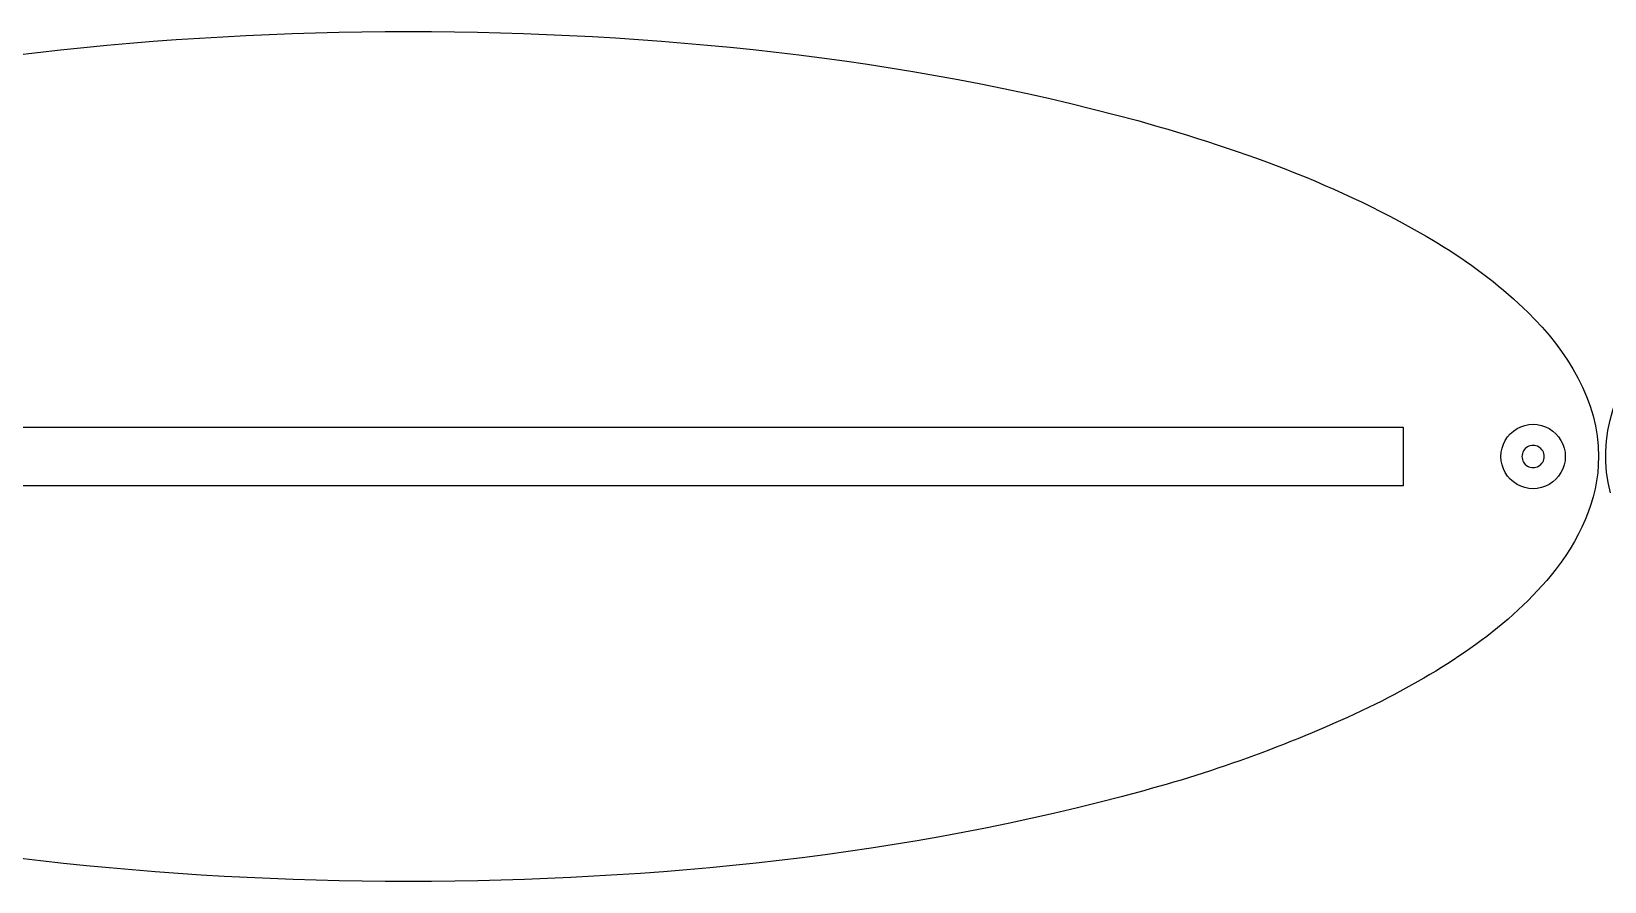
# Model space of a CAD drawing. Extents: x 5 to 370, y 6 to 136.
# Drawn here: x 67.7 to 188, y 70.8 to 135.8 of the extents above; entities that cross this region are included whole.
import ezdxf

# ---------------------------------------------------------------- set-up
doc = ezdxf.new("R2010")
doc.units = 0
doc.layers.get('0').update_dxf_attribs({"linetype": 'CONTINUOUS'})

msp = doc.modelspace()

# ---------------------------------------------------------------- linework, layer by layer
at = {"color": 7}
for p, q in [((20.484929, 105.543754), (172.63493, 105.543754)), ((172.63493, 105.543754), (172.63493, 101.043754)), ((183.40994, 103.293756), (183.40994, 103.293756)), ((172.63493, 101.043754), (20.484929, 101.043754))]:
    msp.add_line(p, q, dxfattribs=at)
at = {"color": 5}
msp.add_line((185.021033, 103.293756), (185.021033, 103.293756), dxfattribs=at)
at = {"color": 7}
for points in [[(40.333856, 128.848128), (58.612019, 133.880093), (77.642768, 135.733083), (96.55993, 135.793753)], [(96.55993, 135.793753), (115.32212, 135.735523), (134.19176, 133.907143), (152.33531, 128.973792)], [(152.33531, 128.973792), (160.47357, 126.68682), (168.54034, 123.792096), (175.74785, 119.307393)], [(175.74785, 119.307393), (178.07413, 117.870793), (180.21864, 116.202575), (182.18137, 114.302736)], [(182.18137, 114.302736), (185.1358, 111.402556), (187.57567, 107.563543), (187.5613, 103.293754)], [(188.465947, 100.503039), (187.338542, 104.726558), (188.991165, 109.187989), (191.727429, 112.425414)], [(182.13494, 104.029878), (181.871949, 103.87804), (181.70994, 103.597432), (181.70994, 103.293756)], [(182.98494, 104.029878), (182.721949, 104.181716), (182.397931, 104.181716), (182.13494, 104.029878)], [(183.40994, 103.293756), (183.40994, 103.597432), (183.247931, 103.87804), (182.98494, 104.029878)], [(181.70994, 103.293756), (181.70994, 102.99008), (181.871949, 102.709472), (182.13494, 102.557635)], [(182.13494, 102.557635), (182.397931, 102.405797), (182.721949, 102.405797), (182.98494, 102.557635)], [(182.98494, 102.557635), (183.247931, 102.709472), (183.40994, 102.99008), (183.40994, 103.293756)], [(187.5613, 103.293754), (187.5777, 99.941261), (186.04113, 96.772231), (183.94797, 94.226543)], [(183.94797, 94.226543), (180.35872, 89.897043), (175.48691, 86.865321), (170.51621, 84.356313)], [(170.51621, 84.356313), (164.81307, 81.602999), (158.903, 79.397354), (152.786, 77.73938)], [(96.559928, 70.793754), (77.797741, 70.85198), (58.928099, 72.680363), (40.784546, 77.613716)], [(152.786, 77.73938), (134.50784, 72.707413), (115.47709, 70.854423), (96.559928, 70.793754)]]:
    msp.add_open_spline(points, degree=3, dxfattribs=at)
at = {"color": 5}
for points in [[(181.329393, 105.425125), (182.090858, 105.864757), (183.029022, 105.864757), (183.790487, 105.425125)], [(180.098847, 103.293756), (180.098847, 104.17302), (180.567929, 104.985494), (181.329393, 105.425125)], [(183.790487, 105.425125), (184.551951, 104.985494), (185.021033, 104.17302), (185.021033, 103.293756)], [(181.329393, 101.162387), (180.567929, 101.602019), (180.098847, 102.414492), (180.098847, 103.293756)], [(185.021033, 103.293756), (185.021033, 102.414492), (184.551951, 101.602019), (183.790487, 101.162387)], [(183.790487, 101.162387), (183.029022, 100.722755), (182.090858, 100.722755), (181.329393, 101.162387)]]:
    msp.add_open_spline(points, degree=3, dxfattribs=at)

doc.saveas('drawing.dxf')
